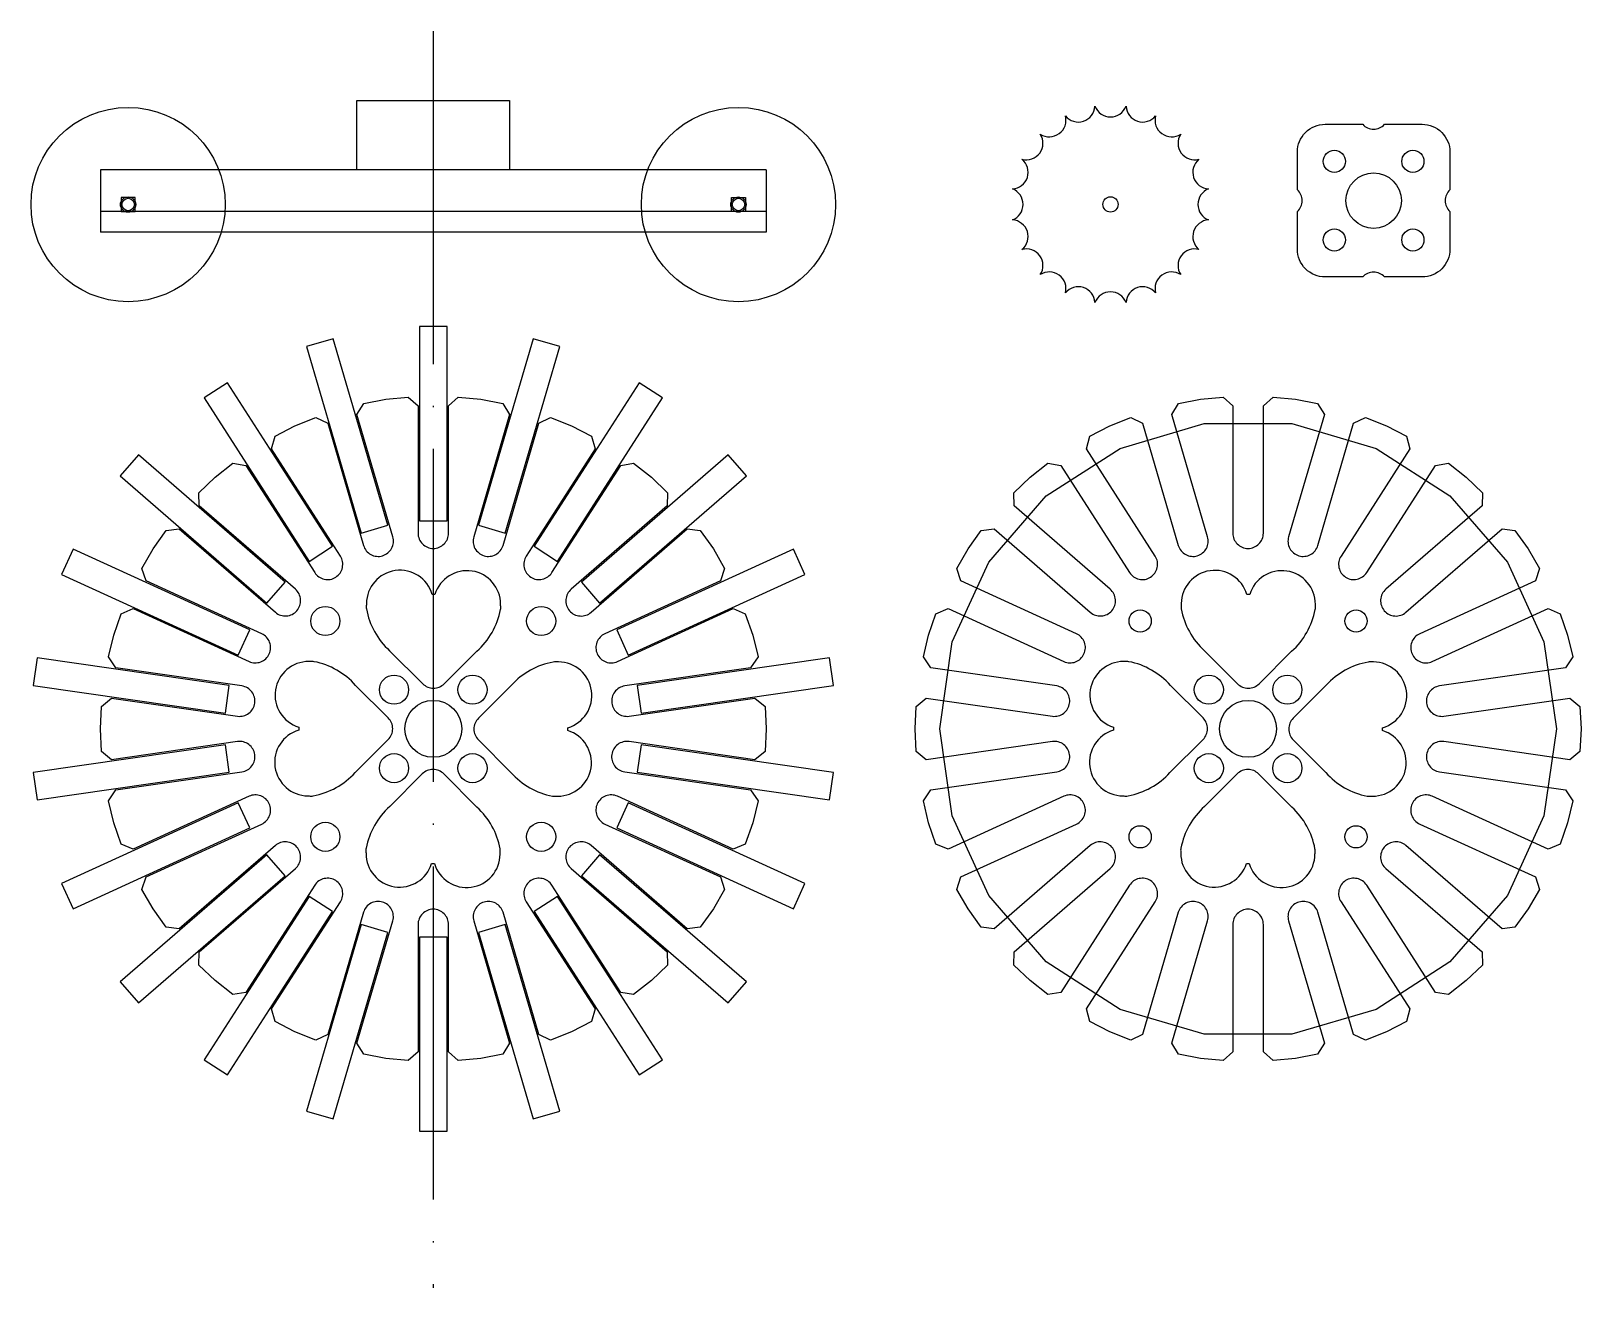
# Model space of a CAD drawing. Header units: inches. Extents: x 0 to 112, y 0 to 91.
import ezdxf

# ---------------------------------------------------------------- set-up
doc = ezdxf.new("R2010")
doc.units = ezdxf.units.IN
doc.header["$MEASUREMENT"] = 0
doc.linetypes.add('ACAD_ISO04W100', pattern=[30, 24, -3, 0, -3])
doc.layers.add('SidewWheel', color=4, linetype='Continuous')
doc.layers.add('Wheel', color=7, linetype='Continuous')

msp = doc.modelspace()

# ---------------------------------------------------------------- linework, layer by layer
at = {"color": 1, "linetype": 'ACAD_ISO04W100'}
msp.add_line((29.33, 90.57), (29.33, 0), dxfattribs=at)
for p, q in [((29.33, 53.29), (29.33, 53.29)), ((88.07, 53.29), (88.07, 53.29))]:
    msp.add_line(p, q)
for points in [[(34.18, 49.26, 0.862857), (29.45, 49.98), (29.25, 49.98, 0.863085), (24.51, 49.31, 0.030912), (24.5, 49.01), (24.51, 48.94, 0.164813), (26.18, 45.92), (28.57, 43.54, 0.414214), (30.12, 43.54), (32.47, 45.88, 0.164813), (34.17, 48.88), (34.19, 48.96, 0.030912)], [(92.92, 49.26, 0.862857), (88.19, 49.98), (87.98, 49.98, 0.863085), (83.25, 49.31, 0.030912), (83.24, 49.01), (83.25, 48.94, 0.164813), (84.92, 45.92), (87.3, 43.54, 0.414214), (88.86, 43.54), (91.21, 45.88, 0.164813), (92.91, 48.88), (92.93, 48.96, 0.030912)], [(20.36, 45.14, 0.862857), (19.63, 40.41), (19.63, 40.2, 0.863085), (20.3, 35.46, 0.030912), (20.6, 35.45), (20.68, 35.47, 0.164813), (23.7, 37.14), (26.08, 39.52, 0.414214), (26.08, 41.08), (23.73, 43.42, 0.164813), (20.74, 45.13), (20.66, 45.14, 0.030912)], [(38.3, 35.44, 0.862857), (39.03, 40.16), (39.03, 40.37, 0.863085), (38.36, 45.11, 0.030912), (38.06, 45.12), (37.98, 45.1, 0.164813), (34.96, 43.43), (32.58, 41.05, 0.414214), (32.58, 39.5), (34.93, 37.15, 0.164813), (37.92, 35.44), (38, 35.43, 0.030912)], [(79.1, 45.14, 0.862857), (78.37, 40.41), (78.37, 40.2, 0.863085), (79.04, 35.46, 0.030912), (79.34, 35.45), (79.42, 35.47, 0.164813), (82.44, 37.14), (84.82, 39.52, 0.414214), (84.82, 41.08), (82.47, 43.42, 0.164813), (79.48, 45.13), (79.4, 45.14, 0.030912)], [(97.04, 35.44, 0.862857), (97.77, 40.16), (97.77, 40.37, 0.863085), (97.1, 45.11, 0.030912), (96.8, 45.12), (96.72, 45.1, 0.164813), (93.7, 43.43), (91.32, 41.05, 0.414214), (91.32, 39.5), (93.67, 37.15, 0.164813), (96.66, 35.44), (96.74, 35.43, 0.030912)], [(24.48, 31.32, 0.862857), (29.21, 30.59), (29.41, 30.59, 0.863085), (34.15, 31.26, 0.030912), (34.16, 31.56), (34.15, 31.64, 0.164813), (32.48, 34.65), (30.09, 37.04, 0.414214), (28.54, 37.04), (26.19, 34.69, 0.164813), (24.49, 31.69), (24.47, 31.62, 0.030912)], [(83.22, 31.32, 0.862857), (87.95, 30.59), (88.15, 30.59, 0.863085), (92.89, 31.26, 0.030912), (92.9, 31.56), (92.89, 31.64, 0.164813), (91.22, 34.65), (88.83, 37.04, 0.414214), (87.28, 37.04), (84.93, 34.69, 0.164813), (83.23, 31.69), (83.21, 31.62, 0.030912)]]:
    msp.add_lwpolyline(points, format="xyb", close=True)
msp.add_lwpolyline([(20.74, 45.13), (20.66, 45.14, 0.030912), (20.36, 45.14)], format="xyb")
at = {"layer": 'SidewWheel'}
msp.add_lwpolyline([(73.09, 83.14, 0.685759), (74.9, 84.46, 0.685759), (77.03, 85.15, 0.685759), (79.27, 85.15, 0.685759), (81.4, 84.46, 0.685759), (83.21, 83.14, 0.685759), (84.53, 81.33, 0.685759), (85.22, 79.2, 0.685759), (85.22, 76.96, 0.685759), (84.53, 74.83, 0.685759), (83.21, 73.02, 0.685759), (81.4, 71.7, 0.685759), (79.27, 71.01, 0.685759), (77.03, 71.01, 0.685759), (74.9, 71.7, 0.685759), (73.09, 73.02, 0.685759), (71.77, 74.83, 0.685759), (71.08, 76.96, 0.685759), (71.08, 79.2, 0.685759), (71.77, 81.33, 0.685759)], format="xyb", close=True, dxfattribs=at)
for points in [[(28.33, 55.29), (30.33, 55.29), (30.33, 69.29), (28.33, 69.29)], [(24.14, 54.4), (26.06, 54.96), (22.12, 68.39), (20.2, 67.83)], [(32.6, 54.96), (34.52, 54.4), (38.46, 67.83), (36.54, 68.39)], [(20.38, 52.36), (22.06, 53.45), (14.49, 65.22), (12.81, 64.14)], [(36.6, 53.45), (38.28, 52.36), (45.85, 64.14), (44.17, 65.22)], [(17.34, 49.35), (18.65, 50.87), (8.07, 60.03), (6.76, 58.52)], [(40.01, 50.87), (41.32, 49.35), (51.9, 58.52), (50.59, 60.03)], [(15.27, 45.61), (16.1, 47.43), (3.37, 53.24), (2.53, 51.42)], [(42.56, 47.43), (43.39, 45.61), (56.12, 51.42), (55.29, 53.24)], [(14.34, 41.43), (14.62, 43.41), (0.77, 45.4), (0.48, 43.42)], [(44.03, 43.41), (44.32, 41.43), (58.18, 43.42), (57.89, 45.4)], [(14.62, 37.16), (14.34, 39.14), (0.48, 37.15), (0.77, 35.17)], [(44.32, 39.14), (44.03, 37.16), (57.89, 35.17), (58.18, 37.15)], [(16.1, 33.15), (15.27, 34.96), (2.53, 29.15), (3.37, 27.33)], [(43.39, 34.96), (42.56, 33.15), (55.29, 27.33), (56.12, 29.15)], [(18.65, 29.71), (17.34, 31.22), (6.76, 22.05), (8.07, 20.54)], [(41.32, 31.22), (40.01, 29.71), (50.59, 20.54), (51.9, 22.05)], [(22.06, 27.13), (20.38, 28.21), (12.81, 16.43), (14.49, 15.35)], [(38.28, 28.21), (36.6, 27.13), (44.17, 15.35), (45.85, 16.43)], [(26.06, 25.61), (24.14, 26.18), (20.2, 12.74), (22.12, 12.18)], [(34.52, 26.18), (32.6, 25.61), (36.54, 12.18), (38.46, 12.74)], [(30.33, 25.29), (28.33, 25.29), (28.33, 11.29), (30.33, 11.29)]]:
    msp.add_lwpolyline(points, close=True, dxfattribs=at)
for centre, radius in [((7.33, 78.07), 7), ((51.33, 78.07), 7), ((7.33, 78.07), 0.55), ((51.33, 78.07), 0.55), ((78.15, 78.08), 0.55)]:
    msp.add_circle(centre, radius, dxfattribs=at)
at = {"layer": 'Wheel'}
for p, q in [((5.33, 80.57), (5.33, 76.07)), ((53.33, 80.57), (5.33, 80.57)), ((53.33, 80.57), (53.33, 76.07)), ((53.33, 77.57), (5.33, 77.57)), ((53.33, 76.07), (5.33, 76.07))]:
    msp.add_line(p, q, dxfattribs=at)
msp.add_lwpolyline([(23.83, 80.57), (23.83, 85.57), (34.83, 85.57), (34.83, 80.57)], dxfattribs=at)
for points in [[(91.62, 74.85), (91.62, 77.57, 0.447214), (91.62, 79.13), (91.62, 81.85, -0.414214), (93.62, 83.85), (96.33, 83.85, 0.447214), (97.9, 83.85), (100.62, 83.85, -0.414214), (102.62, 81.85), (102.62, 79.13, 0.447214), (102.62, 77.57), (102.62, 74.85, -0.414214), (100.62, 72.85), (97.9, 72.85, 0.447214), (96.33, 72.85), (93.62, 72.85, -0.414214)], [(34.83, 62.93), (32.25, 54.13, 0.414214), (32.99, 52.76, 0.414214), (34.36, 53.51), (36.94, 62.31), (37.79, 62.72), (39.3, 62.12), (40.74, 61.37), (40.99, 60.46), (36.03, 52.74, 0.414214), (36.36, 51.22, 0.414214), (37.88, 51.55), (42.84, 59.27), (43.77, 59.43), (45.05, 58.42), (46.22, 57.3), (46.2, 56.36), (39.27, 50.35, 0.414214), (39.15, 48.8, 0.414214), (40.71, 48.69), (47.64, 54.7), (48.58, 54.59), (49.52, 53.26), (50.33, 51.85), (50.04, 50.96), (41.7, 47.14, 0.414214), (41.15, 45.69, 0.414214), (42.61, 45.14), (50.96, 48.95), (51.82, 48.58), (52.36, 47.05), (52.74, 45.47), (52.21, 44.69), (43.13, 43.38, 0.414214), (42.2, 42.14, 0.414214), (43.44, 41.2), (52.52, 42.51), (53.25, 41.91), (53.33, 40.29), (53.25, 38.66), (52.52, 38.06), (43.44, 39.37, 0.414214), (42.2, 38.44, 0.414214), (43.13, 37.19), (52.21, 35.89), (52.74, 35.11), (52.36, 33.52), (51.82, 31.99), (50.96, 31.62), (42.61, 35.43, 0.414214), (41.15, 34.89, 0.414214), (41.7, 33.43), (50.04, 29.62), (50.33, 28.72), (49.52, 27.31), (48.58, 25.99), (47.64, 25.88), (40.71, 31.88, 0.414214), (39.15, 31.77, 0.414214), (39.27, 30.22), (46.2, 24.21), (46.22, 23.27), (45.05, 22.15), (43.77, 21.14), (42.84, 21.3), (37.88, 29.02, 0.414214), (36.36, 29.35, 0.414214), (36.03, 27.83), (40.99, 20.11), (40.74, 19.2), (39.3, 18.46), (37.79, 17.85), (36.94, 18.26), (34.36, 27.07, 0.414214), (32.99, 27.81, 0.414214), (32.25, 26.45), (34.83, 17.64), (34.34, 16.84), (32.75, 16.53), (31.13, 16.38), (30.43, 17.01), (30.43, 26.19, 0.414214), (29.33, 27.29, 0.414214), (28.23, 26.19), (28.23, 17.01), (27.53, 16.38), (25.91, 16.53), (24.32, 16.84), (23.83, 17.64), (26.41, 26.45, 0.414214), (25.67, 27.81, 0.414214), (24.3, 27.07), (21.72, 18.26), (20.87, 17.85), (19.36, 18.46), (17.92, 19.2), (17.67, 20.11), (22.63, 27.83, 0.414214), (22.3, 29.35, 0.414214), (20.78, 29.02), (15.82, 21.3), (14.89, 21.14), (13.61, 22.15), (12.44, 23.27), (12.46, 24.21), (19.39, 30.22, 0.414214), (19.5, 31.77, 0.414214), (17.95, 31.88), (11.02, 25.88), (10.08, 25.99), (9.14, 27.31), (8.33, 28.72), (8.62, 29.62), (16.96, 33.43, 0.414214), (17.5, 34.89, 0.414214), (16.05, 35.43), (7.7, 31.62), (6.83, 31.99), (6.3, 33.52), (5.92, 35.11), (6.45, 35.89), (15.53, 37.19, 0.414214), (16.46, 38.44, 0.414214), (15.22, 39.37), (6.14, 38.06), (5.41, 38.66), (5.33, 40.29), (5.41, 41.91), (6.14, 42.51), (15.22, 41.2, 0.414214), (16.46, 42.14, 0.414214), (15.53, 43.38), (6.45, 44.69), (5.92, 45.47), (6.3, 47.05), (6.83, 48.58), (7.7, 48.95), (16.05, 45.14, 0.414214), (17.5, 45.69, 0.414214), (16.96, 47.14), (8.62, 50.96), (8.33, 51.85), (9.14, 53.26), (10.08, 54.59), (11.02, 54.7), (17.95, 48.69, 0.414214), (19.5, 48.8, 0.414214), (19.39, 50.35), (12.46, 56.36), (12.44, 57.3), (13.61, 58.42), (14.89, 59.43), (15.82, 59.27), (20.78, 51.55, 0.414214), (22.3, 51.22, 0.414214), (22.63, 52.74), (17.67, 60.46), (17.92, 61.37), (19.36, 62.12), (20.87, 62.72), (21.72, 62.31), (24.3, 53.51, 0.414214), (25.67, 52.76, 0.414214), (26.41, 54.13), (23.83, 62.93), (24.32, 63.73), (25.91, 64.04), (27.53, 64.2), (28.23, 63.56), (28.23, 54.39, 0.414214), (29.33, 53.29, 0.414214), (30.43, 54.39), (30.43, 63.56), (31.13, 64.2), (32.75, 64.04), (34.34, 63.73)], [(93.57, 62.93), (90.99, 54.13, 0.414214), (91.73, 52.76, 0.414214), (93.1, 53.51), (95.68, 62.31), (96.53, 62.72), (98.04, 62.12), (99.48, 61.37), (99.73, 60.46), (94.77, 52.74, 0.414214), (95.1, 51.22, 0.414214), (96.62, 51.55), (101.58, 59.27), (102.51, 59.43), (103.79, 58.42), (104.96, 57.3), (104.94, 56.36), (98, 50.35, 0.414214), (97.89, 48.8, 0.414214), (99.45, 48.69), (106.38, 54.7), (107.31, 54.59), (108.26, 53.26), (109.07, 51.85), (108.78, 50.96), (100.44, 47.14, 0.414214), (99.89, 45.69, 0.414214), (101.35, 45.14), (109.7, 48.95), (110.56, 48.58), (111.1, 47.05), (111.48, 45.47), (110.95, 44.69), (101.87, 43.38, 0.414214), (100.94, 42.14, 0.414214), (102.18, 41.2), (111.26, 42.51), (111.99, 41.91), (112.07, 40.29), (111.99, 38.66), (111.26, 38.06), (102.18, 39.37, 0.414214), (100.94, 38.44, 0.414214), (101.87, 37.19), (110.95, 35.89), (111.48, 35.11), (111.1, 33.52), (110.56, 31.99), (109.7, 31.62), (101.35, 35.43, 0.414214), (99.89, 34.89, 0.414214), (100.44, 33.43), (108.78, 29.62), (109.07, 28.72), (108.26, 27.31), (107.31, 25.99), (106.38, 25.88), (99.45, 31.88, 0.414214), (97.89, 31.77, 0.414214), (98, 30.22), (104.94, 24.21), (104.96, 23.27), (103.79, 22.15), (102.51, 21.14), (101.58, 21.3), (96.62, 29.02, 0.414214), (95.1, 29.35, 0.414214), (94.77, 27.83), (99.73, 20.11), (99.48, 19.2), (98.04, 18.46), (96.53, 17.85), (95.68, 18.26), (93.1, 27.07, 0.414214), (91.73, 27.81, 0.414214), (90.99, 26.45), (93.57, 17.64), (93.08, 16.84), (91.48, 16.53), (89.87, 16.38), (89.17, 17.01), (89.17, 26.19, 0.414214), (88.07, 27.29, 0.414214), (86.97, 26.19), (86.97, 17.01), (86.27, 16.38), (84.65, 16.53), (83.06, 16.84), (82.57, 17.64), (85.15, 26.45, 0.414214), (84.41, 27.81, 0.414214), (83.04, 27.07), (80.46, 18.26), (79.61, 17.85), (78.1, 18.46), (76.65, 19.2), (76.41, 20.11), (81.37, 27.83, 0.414214), (81.04, 29.35, 0.414214), (79.52, 29.02), (74.56, 21.3), (73.63, 21.14), (72.35, 22.15), (71.18, 23.27), (71.2, 24.21), (78.13, 30.22, 0.414214), (78.24, 31.77, 0.414214), (76.69, 31.88), (69.76, 25.88), (68.82, 25.99), (67.88, 27.31), (67.07, 28.72), (67.35, 29.62), (75.7, 33.43, 0.414214), (76.24, 34.89, 0.414214), (74.79, 35.43), (66.44, 31.62), (65.57, 31.99), (65.04, 33.52), (64.66, 35.11), (65.19, 35.89), (74.27, 37.19, 0.414214), (75.2, 38.44, 0.414214), (73.96, 39.37), (64.87, 38.06), (64.15, 38.66), (64.07, 40.29), (64.15, 41.91), (64.87, 42.51), (73.96, 41.2, 0.414214), (75.2, 42.14, 0.414214), (74.27, 43.38), (65.19, 44.69), (64.66, 45.47), (65.04, 47.05), (65.57, 48.58), (66.44, 48.95), (74.79, 45.14, 0.414214), (76.24, 45.69, 0.414214), (75.7, 47.14), (67.35, 50.96), (67.07, 51.85), (67.88, 53.26), (68.82, 54.59), (69.76, 54.7), (76.69, 48.69, 0.414214), (78.24, 48.8, 0.414214), (78.13, 50.35), (71.2, 56.36), (71.18, 57.3), (72.35, 58.42), (73.63, 59.43), (74.56, 59.27), (79.52, 51.55, 0.414214), (81.04, 51.22, 0.414214), (81.37, 52.74), (76.41, 60.46), (76.65, 61.37), (78.1, 62.12), (79.61, 62.72), (80.46, 62.31), (83.04, 53.51, 0.414214), (84.41, 52.76, 0.414214), (85.15, 54.13), (82.57, 62.93), (83.06, 63.73), (84.65, 64.04), (86.27, 64.2), (86.97, 63.56), (86.97, 54.39, 0.414214), (88.07, 53.29, 0.414214), (89.17, 54.39), (89.17, 63.56), (89.87, 64.2), (91.48, 64.04), (93.08, 63.73)]]:
    msp.add_lwpolyline(points, format="xyb", close=True, dxfattribs=at)
for points in [[(7.83, 77.57), (7.83, 78.57), (6.83, 78.57), (6.83, 77.57)], [(50.83, 77.57), (50.83, 78.57), (51.83, 78.57), (51.83, 77.57)], [(109.39, 34.02), (106.77, 28.27), (102.62, 23.49), (97.3, 20.07), (91.23, 18.29), (84.91, 18.29), (78.84, 20.07), (73.51, 23.49), (69.37, 28.27), (66.74, 34.02), (65.84, 40.29), (66.74, 46.55), (69.37, 52.3), (73.51, 57.08), (78.84, 60.5), (84.91, 62.29), (91.23, 62.29), (97.3, 60.5), (102.62, 57.08), (106.77, 52.3), (109.39, 46.55), (110.3, 40.29)]]:
    msp.add_lwpolyline(points, close=True, dxfattribs=at)
for centre, radius in [((94.29, 81.18), 0.8), ((99.95, 81.18), 0.8), ((97.12, 78.35), 2), ((7.33, 78.07), 0.45), ((51.33, 78.07), 0.45), ((94.29, 75.52), 0.8), ((99.95, 75.52), 0.8), ((21.55, 48.06), 1.05), ((37.11, 48.06), 1.05), ((80.29, 48.06), 0.8), ((95.85, 48.06), 0.8), ((26.5, 43.11), 1.05), ((32.16, 43.11), 1.05), ((85.24, 43.11), 1.05), ((90.9, 43.11), 1.05), ((29.33, 40.29), 2.05), ((88.07, 40.29), 2.05), ((26.5, 37.46), 1.05), ((32.16, 37.46), 1.05), ((85.24, 37.46), 1.05), ((90.9, 37.46), 1.05), ((21.55, 32.51), 1.05), ((37.11, 32.51), 1.05), ((80.29, 32.51), 0.8), ((95.85, 32.51), 0.8)]:
    msp.add_circle(centre, radius, dxfattribs=at)

doc.saveas('drawing.dxf')
